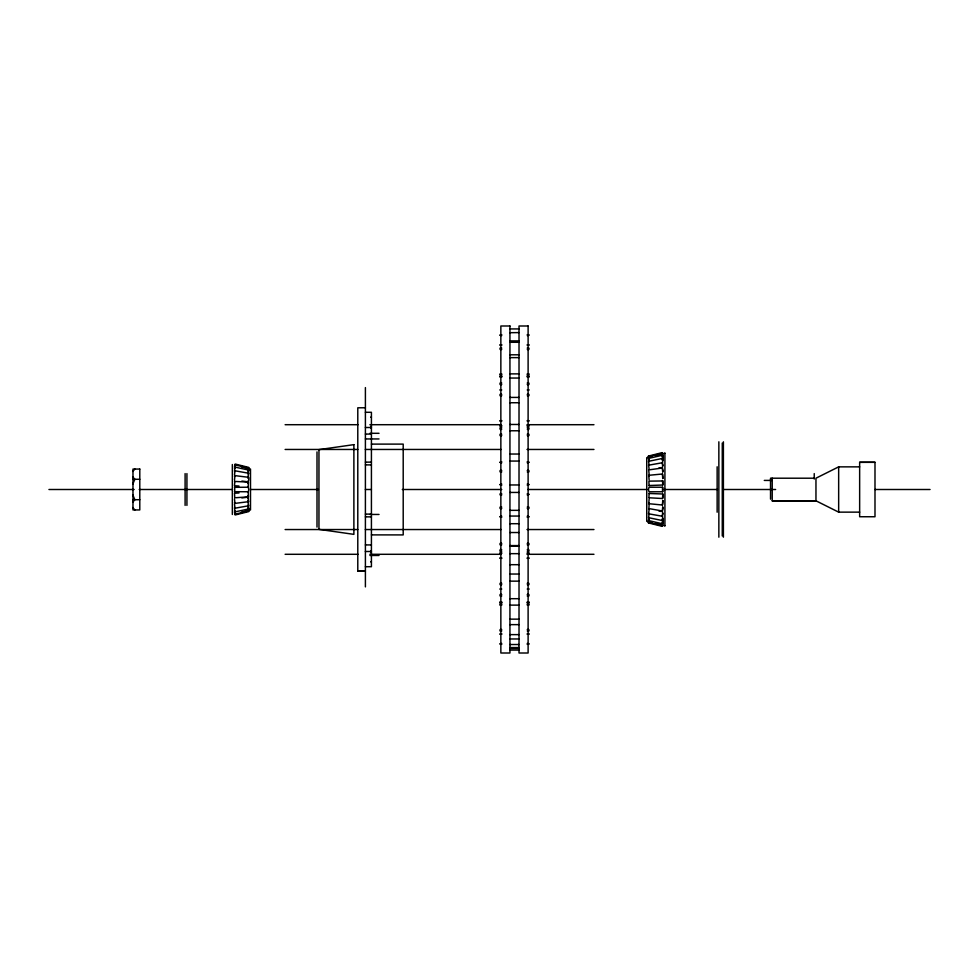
<?xml version="1.0" encoding="UTF-8"?>
<svg xmlns="http://www.w3.org/2000/svg" width="979" height="979" viewBox="0 0 979 979"><rect width="100%" height="100%" fill="white"/><g stroke="black" fill="none" stroke-linecap="round" stroke-linejoin="round"><path stroke-width="1.47" d="M234.556 466.628L235.156 464.817L234.507 467.986M663.187 507.685L662.33 510.989L662.734 506.657M662.085 525.662L663.162 521.269L662.11 525.662L648.465 522.333L649.114 519.298M248.189 507.917L248.776 510.891L235.144 514.195L234.507 511.014M662.085 453.424L663.15 457.707L662.11 453.338L648.465 456.667L649.016 459.322M247.711 497.834L248.03 497.197L248.544 501.689L234.862 503.39L234.458 502.729M663.101 513.559L662.245 516.227L648.587 513.804L648.967 513.314M248.189 505.409L248.727 508.921L235.095 511.87L234.507 508.199M662.942 518.344L662.208 520.51L648.551 517.683L649.114 513.889M247.846 483.21L248.433 482.109L248.189 486.587M234.556 466.42L235.156 464.034L248.788 467.424L248.189 469.822M648.465 522.921L649.114 520.326L648.477 522.321M663.187 521.942L662.085 526.323L648.465 522.933M235.095 514.146L234.556 512.372M248.189 469.908L248.752 468.109L248.189 471.083M649.114 518.833L648.551 520.522M649.016 517.475L648.477 520.547L662.122 523.704L663.175 519.335L662.11 523.692M234.507 468.574L235.095 467.13L248.727 470.079L248.189 473.591M663.064 478.229L662.489 473.995L648.759 475.304L649.261 476.075M248.189 471.327L248.727 470.079M649.261 502.925L648.759 503.695L662.44 505.017L663.064 500.771M234.507 471.743L234.997 470.801L248.666 473.224L247.846 477.691M248.03 478.144C249.4 475.39 248.678 483.406 247.724 481.313M234.507 470.801L235.144 467.191M662.11 455.308L663.126 459.714L662.147 455.296L648.502 458.441L649.016 461.525M662.734 516.716L662.171 520.522M248.189 473.995L248.629 473.212M234.458 476.271L234.862 475.61L248.544 477.311M234.507 474.901L234.997 470.801M649.114 509.716L648.551 513.767M662.734 512.127L662.245 516.227M649.065 508.615L662.33 510.989M663.101 465.441L662.245 462.773L648.624 465.184L649.114 469.284M649.114 504.772L648.808 509.056M235.07 464.915L248.764 468.097M662.942 460.656L662.171 458.478L648.551 461.317L649.114 465.111M662.171 458.478L662.734 462.284M649.114 499.229L648.71 503.671M234.507 481.423L248.385 482.096M649.31 485.511L662.783 485.009L662.893 480.958L648.918 481.142L649.016 485.633M234.507 479.991L234.96 475.635M649.065 497.773L662.538 498.519L663.162 496.451L662.783 493.991L649.31 493.489M248.189 492.413L248.433 496.891L234.764 497.785L234.507 493.269L238.998 492.963M648.71 475.329L649.114 479.771M234.96 503.365L234.507 499.009M662.245 462.773L662.734 466.873M501.737 429.194C499.29 431.164 499.327 425.792 501.737 427.762M527.228 427.762C529.492 425.804 529.823 430.993 527.302 429.279M501.737 551.238C499.217 553.221 499.363 547.812 501.737 549.806M527.228 549.806C529.455 547.836 529.884 553.025 527.302 551.324M501.737 384.466C499.241 386.448 499.376 381.051 501.737 383.046M527.228 383.046C529.578 381.064 529.761 386.448 527.228 384.466M501.737 595.954C499.278 597.912 499.339 592.564 501.737 594.534M527.228 594.534C529.615 592.54 529.7 597.936 527.228 595.954M662.538 480.481L662.734 485.009M501.737 435.582C499.229 437.491 499.376 432.314 501.737 434.223M527.228 434.223C529.443 432.339 529.872 437.295 527.302 435.667M501.737 544.777C499.229 546.674 499.388 541.509 501.737 543.418M527.228 543.418C529.59 541.509 529.725 546.674 527.228 544.777M501.737 395.687C499.241 397.547 499.376 392.493 501.737 394.366M527.228 394.366C529.443 392.518 529.872 397.364 527.302 395.773M501.737 471.89C499.278 473.726 499.376 468.708 501.737 470.569M527.228 470.569C529.455 468.721 529.835 473.579 527.302 471.964M501.737 508.431C499.253 510.279 499.376 505.25 501.737 507.11M527.228 507.11C529.455 505.262 529.847 510.12 527.302 508.517M501.737 584.634C499.278 586.482 499.376 581.453 501.737 583.313M527.228 583.313C529.455 581.465 529.835 586.323 527.302 584.72M662.734 500.538L662.44 505.017M770.534 479.894L772.223 478.205L772.223 500.856L815.96 500.795L838.66 512.139L859.648 512.139M501.737 349.344C499.266 351.155 499.4 346.248 501.737 348.071M527.228 348.071C529.431 346.272 529.847 350.984 527.302 349.43M501.737 630.929C499.229 632.752 499.388 627.833 501.737 629.656M527.228 629.656C529.431 627.857 529.872 632.569 527.302 631.014M234.458 487.322L248.238 487.224L248.788 489.5L248.287 491.764L234.458 491.678M234.715 491.727L234.715 487.273M649.016 493.367L648.967 497.846M663.187 471.315L662.33 468.011L648.71 469.908L649.114 474.228M662.33 468.011L662.734 472.343M501.737 485.18L499.718 484.629L501.737 484.091M501.737 494.909C499.29 496.475 499.425 492.241 501.737 493.82M527.228 484.091L529.235 484.556L527.302 485.241M527.228 493.82L529.235 494.371L527.228 494.909M501.737 376.462L499.767 376.854L501.737 376.927M527.228 375.446L529.235 375.96L527.302 376.817M501.737 462.761L499.718 462.321L501.737 461.745M527.228 461.745L529.235 462.247L527.228 462.761M501.737 517.255L499.718 516.753L501.737 516.239M527.228 516.239L529.235 516.753L527.228 517.255M501.737 603.553L499.718 603.04L501.737 602.171M527.228 602.538L529.223 602.134L527.302 602.073M501.737 335.564L499.718 335.161L501.737 334.622M527.228 334.622L529.235 335.026L527.302 335.613M501.737 644.378L499.718 643.913L501.737 643.436M527.228 643.436L529.235 643.913L527.228 644.378M662.587 487.236L662.636 491.776L662.636 487.224L649.016 487.224L648.465 489.5L649.016 491.776L662.636 491.776M859.648 466.861L838.66 466.861L815.96 478.205L815.96 500.856L772.223 500.807M501.737 426.232L499.718 425.914L501.737 425.596M527.228 425.596L529.235 425.914L527.228 426.232M501.737 553.404L499.718 553.135L501.737 552.768M527.228 552.768L529.235 553.037L527.302 553.441M501.737 374.443L499.718 374.211L501.737 373.892M527.228 373.892L529.235 374.137L527.302 374.48M501.737 421.141L499.718 420.872L501.737 420.603M527.228 420.603L529.235 420.835L527.302 421.178M501.737 558.397L499.718 558.091L501.737 557.859M527.228 557.859L529.235 558.128L527.228 558.397M501.737 605.108L499.718 604.863L501.737 604.557M527.228 604.557L529.235 604.789L527.302 605.132M247.846 501.309L248.629 505.788L234.997 508.199L234.507 504.099M501.737 345.208L499.718 345.012L501.737 344.755M527.228 344.755L529.235 344.987L527.302 345.232M501.737 634.245L499.743 634.086L501.737 633.792M527.228 633.792L529.235 634.013L527.302 634.27M241.421 512.213L250.502 509.924L250.502 469.063L241.421 466.787M648.465 456.067L662.085 452.665L663.187 457.058M652.332 456.324L646.74 457.719L646.74 521.293L652.332 522.676M655.122 455.627L664.912 453.179M662.783 493.991L662.538 498.519M662.44 473.983L662.734 478.462M658.94 467.974L661.669 467.485M241.874 497.944L247.932 497.185M248.544 501.689L248.03 500.856M248.703 508.921L248.189 507.673M235.07 511.87L234.556 510.622M501.737 602.538L499.767 602.146L501.737 602.073M527.302 603.615L529.235 603.04L527.302 602.183M365.4 407.753L357.788 407.802L357.788 571.246L365.4 571.246L357.788 571.198M859.648 462.369L874.993 462.308L874.993 516.753L859.648 516.741L859.648 462.247L874.993 462.308M509.937 328.932L519.017 328.932M509.937 332.701L519.017 332.591M509.937 340.9L519.017 340.9M509.937 342.283L519.017 342.283M509.937 354.802L519.017 354.802M509.937 357.629L519.017 357.629M509.937 373.88L519.017 373.88M509.937 378.041L519.017 378.041M499.743 389.948L501.737 389.948M527.228 389.948L529.223 389.948M509.937 397.413L519.017 397.413M509.937 402.736L519.017 402.736M365.4 412.294L371.42 412.294L371.42 566.706L365.4 566.706M370.662 417.164L371.42 417.164M509.937 424.47L519.017 424.47M285.122 424.702L358.069 424.702M369.903 424.702L501.126 424.702M526.996 424.702L593.959 424.702M370.662 426.575L371.42 426.575M365.4 427.505L371.42 427.505M370.662 427.884L371.42 427.884M509.937 430.772L519.017 430.772M369.94 433.305L379.02 433.305M365.4 434.076L371.42 434.076M365.4 438.947L379.02 438.947M371.42 444.111L403.201 444.111L403.201 534.913L371.42 534.889M285.122 449.459L357.788 449.459M365.363 449.459L501.126 449.459M526.996 449.459L593.959 449.459M509.937 454.036L519.017 454.036M509.937 461.06L519.017 461.06M365.4 462.137L371.42 462.137M365.4 464.89L371.42 464.89M814.234 478.205L770.534 478.205L770.534 499.168M132.973 479.282L139.789 479.282M764.281 480.42L771.844 480.42M509.937 484.96L519.017 484.96M48.95 489.5L134.172 489.5M139.202 489.5L232.512 489.5M250.869 489.5L318.432 489.5M365.4 489.5L371.42 489.5M402.308 489.5L501.737 489.5M527.742 489.5L647.058 489.5M663.884 489.5L717.423 489.5M723.542 489.5L775.625 489.5M874.981 489.5L930.05 489.5M509.937 492.437L519.017 492.437M132.973 499.718L139.789 499.718M509.937 510.34L519.017 510.34M365.4 514.11L371.42 514.11M369.94 514.452L379.02 514.452M509.937 516.055L519.017 516.055M365.4 516.863L371.42 516.863M509.937 523.704L519.017 523.704M285.122 529.541L357.788 529.541M365.363 529.541L501.126 529.541M526.996 529.541L593.959 529.541M509.937 532.527L519.017 532.527M365.4 544.924L371.42 544.924M509.937 545.584L519.017 545.584M509.937 546.135L519.017 546.135M370.662 551.116L371.42 551.116M365.4 551.495L371.42 551.495M370.662 552.425L371.42 552.425M509.937 553.661L519.017 553.661M285.122 554.298L358.069 554.298M369.903 554.298L501.126 554.298M526.996 554.298L593.959 554.298M369.94 555.472L379.02 555.472M370.662 561.836L371.42 561.836M509.937 564.687L519.017 564.687M509.937 574.037L519.017 574.037M509.937 581.147L519.017 581.147M499.743 589.052L501.737 589.052M527.228 589.052L529.223 589.052M509.937 598.695L519.017 598.695M509.937 605.12L519.017 605.12M509.937 619.144L519.017 619.144M509.937 624.639L519.017 624.639M509.937 634.625L519.017 634.625M509.937 638.969L519.017 638.969M509.937 644.525L519.017 644.525M509.937 647.56L519.017 647.56M509.937 648.465L519.017 648.465M509.937 650.068L519.017 650.068M500.33 602.195L501.272 602.293M527.302 376.927L529.223 376.891L527.302 376.523M238.998 486.037L234.458 485.743L234.862 481.264M501.737 376.829L499.718 376.034L501.737 375.446M248.385 496.904L247.846 495.79M241.874 481.056L247.932 481.815M658.94 511.026L661.669 511.515M248.58 505.776L248.189 505.005M655.122 523.373L664.912 525.821M648.526 458.441L649.114 459.702M234.911 508.15L234.507 507.257M248.727 510.854L248.189 509.092M648.477 456.679L649.065 458.625L648.465 456.079M248.189 509.178L248.788 511.564L235.156 514.978L234.556 512.58M838.66 466.787L838.66 512.213M814.234 473.603L814.234 479.049M723.395 441.81L723.395 537.19M722.269 443.071L722.269 535.929M718.855 441.81L718.855 537.19M717.142 466.787L717.142 512.213M664.912 453.167L664.912 525.833M365.4 387.586L365.4 586.886M317 451.894L317 527.106M232.341 464.523L232.341 514.477M186.928 473.603L186.928 505.397M185.104 473.603L185.104 505.397M132.948 494.921A29.492 29.492 0 0 0 134.918 499.706A29.492 14.746 0 0 0 132.948 502.117M132.948 484.079A29.492 29.492 0 0 1 134.918 479.294A29.492 14.746 0 0 1 132.948 476.883M132.948 471.462A29.492 14.746 0 0 1 134.918 469.063M134.918 509.937A29.492 14.746 0 0 1 132.948 507.538M353.884 444.637L318.958 449.63L318.958 529.358L353.884 534.363L353.884 444.65M509.937 325.995L500.856 325.995L500.856 653.005L509.937 653.005L509.937 325.995M528.109 325.995L519.017 325.995L519.017 653.005L528.109 653.005L528.109 325.995M139.789 469.063L132.973 469.063L132.973 509.937L139.789 509.937L139.789 469.063"/></g></svg>
